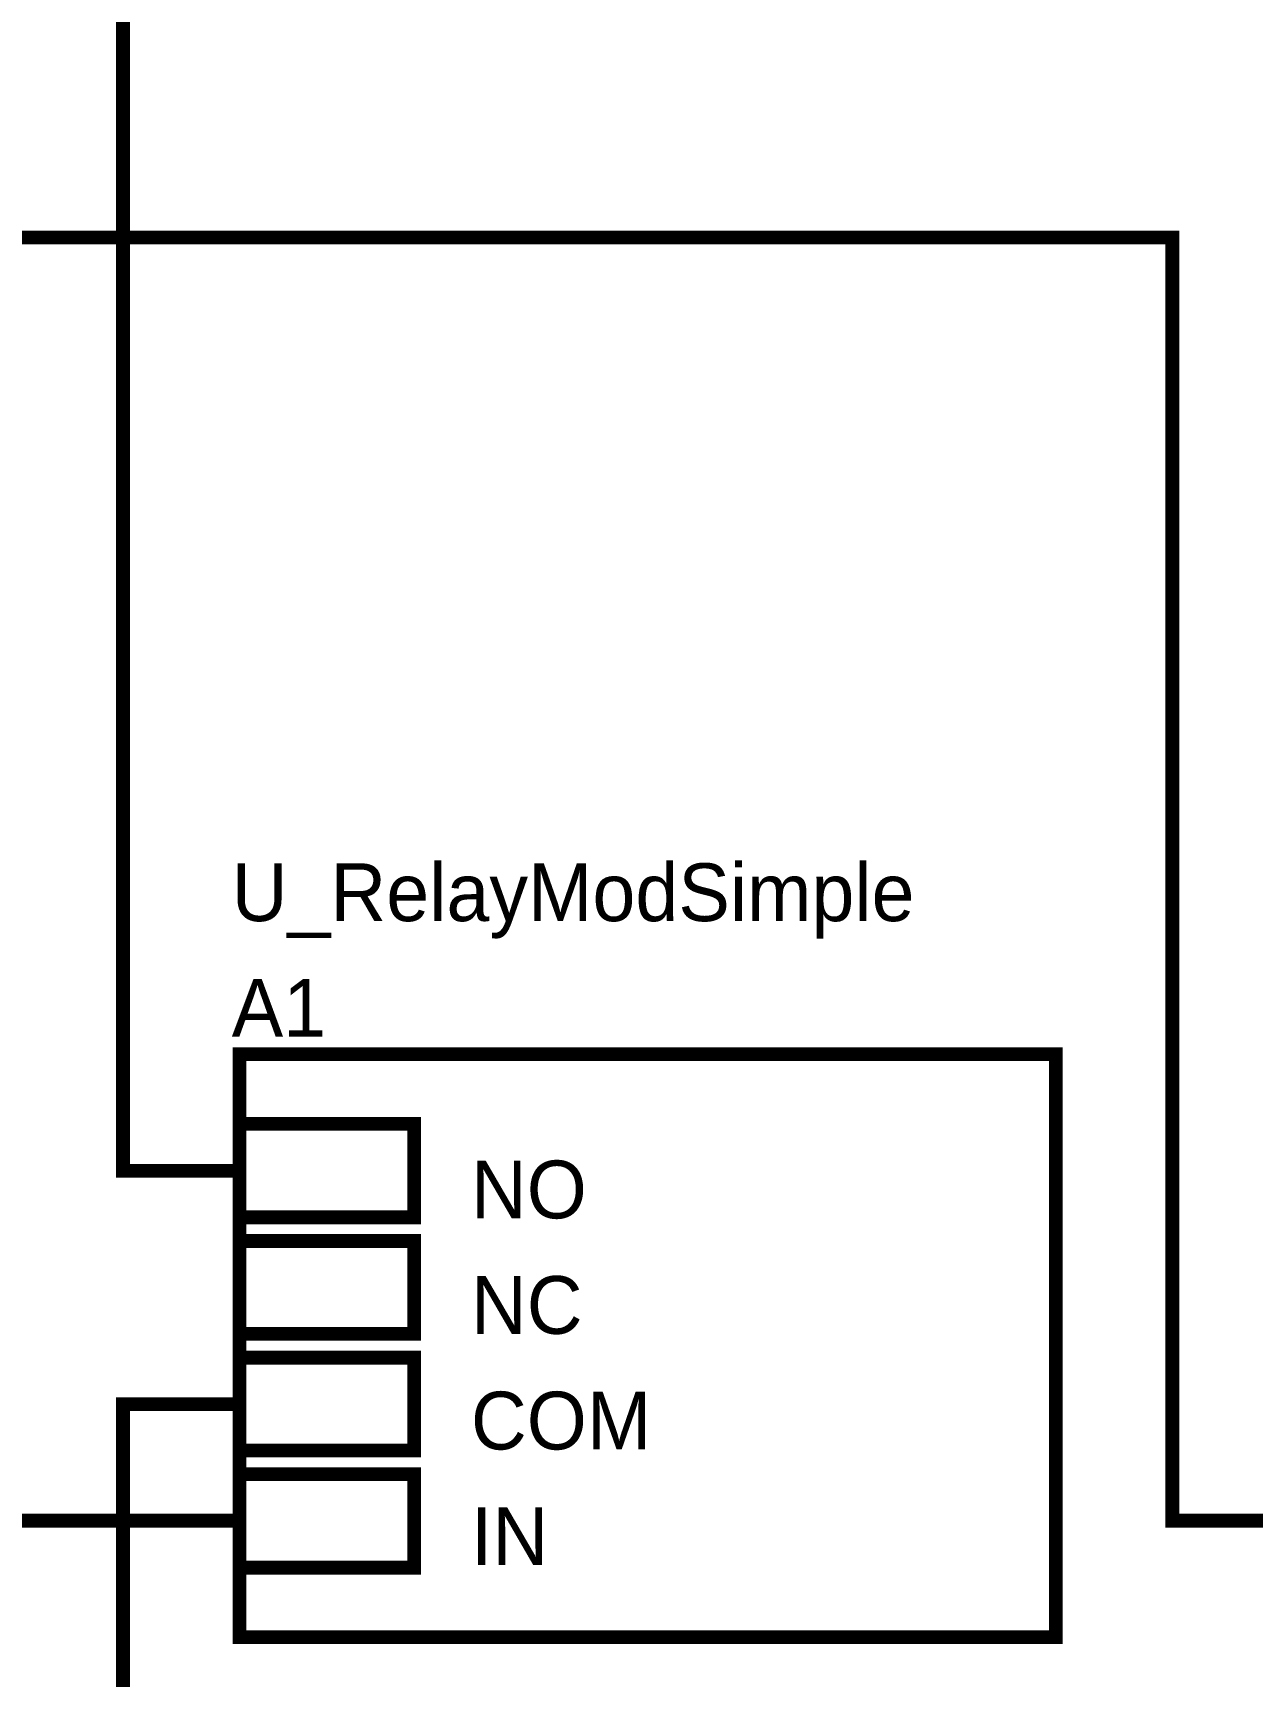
# Model space of a CAD drawing. Header units: inches. Extents: x 0 to 11.5, y 0 to 7.6.
# Drawn here: x 3.224 to 4.27, y 3.967 to 5.375 of the extents above; entities that cross this region are included whole.
import ezdxf

# ---------------------------------------------------------------- set-up
doc = ezdxf.new("R2010")
doc.units = ezdxf.units.IN
doc.header["$MEASUREMENT"] = 0
doc.layers.add('Sheet', color=255, linetype='Continuous')

msp = doc.modelspace()

# ---------------------------------------------------------------- linework, layer by layer
at = {"layer": 'Sheet'}
for points in [[(3.4015, 4.3997, 0.0118, 0.0118, 0), (3.3016, 4.3997, 0.0118, 0.0118, 0), (3.3016, 6.5996, 0.0118, 0.0118, 0), (5.3004, 6.5996, 0.0118, 0.0118, 0), (5.5002, 6.5996, 0.0118, 0.0118, 0)], [(3.4015, 4.0999, 0.0118, 0.0118, 0), (3.2017, 4.0999, 0.0118, 0.0118, 0), (3.2017, 6.0998, 0.0118, 0.0118, 0), (1.0025, 6.0998, 0.0118, 0.0118, 0), (1.0025, 5.4997, 0.0118, 0.0118, 0), (1.1029, 5.4997, 0.0118, 0.0118, 0)], [(3.1018, 5.1998, 0.0118, 0.0118, 0), (4.2011, 5.1998, 0.0118, 0.0118, 0), (4.2011, 4.0999, 0.0118, 0.0118, 0), (4.4009, 4.0999, 0.0118, 0.0118, 0)], [(3.4015, 4.1998, 0.0118, 0.0118, 0), (3.3016, 4.1998, 0.0118, 0.0118, 0), (3.3016, 2.9999, 0.0118, 0.0118, 0), (4.9008, 2.9999, 0.0118, 0.0118, 0)]]:
    msp.add_lwpolyline(points, format="xyseb", dxfattribs=at)
for points in [[(3.4015, 4.4997, 0.0118, 0.0118, 0), (4.1012, 4.4997, 0.0118, 0.0118, 0), (4.1012, 3.9999, 0.0118, 0.0118, 0), (3.4015, 3.9999, 0.0118, 0.0118, 0), (3.4015, 4.4997, 0.0118, 0.0118, 0)], [(3.4015, 4.4997, 0.0039, 0.0039, 0), (3.4015, 3.9999, 0.0039, 0.0039, 0), (4.1012, 3.9999, 0.0039, 0.0039, 0), (4.1012, 4.4997, 0.0039, 0.0039, 0), (3.4015, 4.4997, 0.0039, 0.0039, 0), (3.4015, 4.4997, 0.0039, 0.0039, 0)], [(3.5513, 4.44, 0.0118, 0.0118, 0), (3.5513, 4.3599, 0.0118, 0.0118, 0), (3.4015, 4.3599, 0.0118, 0.0118, 0), (3.4015, 4.44, 0.0118, 0.0118, 0), (3.5513, 4.44, 0.0118, 0.0118, 0)], [(3.4015, 4.44, 0.0039, 0.0039, 0), (3.4015, 4.3599, 0.0039, 0.0039, 0), (3.5513, 4.3599, 0.0039, 0.0039, 0), (3.5513, 4.44, 0.0039, 0.0039, 0), (3.4015, 4.44, 0.0039, 0.0039, 0), (3.4015, 4.44, 0.0039, 0.0039, 0)], [(3.5513, 4.3396, 0.0118, 0.0118, 0), (3.5513, 4.26, 0.0118, 0.0118, 0), (3.4015, 4.26, 0.0118, 0.0118, 0), (3.4015, 4.3396, 0.0118, 0.0118, 0), (3.5513, 4.3396, 0.0118, 0.0118, 0)], [(3.4015, 4.3396, 0.0039, 0.0039, 0), (3.4015, 4.26, 0.0039, 0.0039, 0), (3.5513, 4.26, 0.0039, 0.0039, 0), (3.5513, 4.3396, 0.0039, 0.0039, 0), (3.4015, 4.3396, 0.0039, 0.0039, 0), (3.4015, 4.3396, 0.0039, 0.0039, 0)], [(3.5513, 4.2396, 0.0118, 0.0118, 0), (3.5513, 4.16, 0.0118, 0.0118, 0), (3.4015, 4.16, 0.0118, 0.0118, 0), (3.4015, 4.2396, 0.0118, 0.0118, 0), (3.5513, 4.2396, 0.0118, 0.0118, 0)], [(3.4015, 4.2396, 0.0039, 0.0039, 0), (3.4015, 4.16, 0.0039, 0.0039, 0), (3.5513, 4.16, 0.0039, 0.0039, 0), (3.5513, 4.2396, 0.0039, 0.0039, 0), (3.4015, 4.2396, 0.0039, 0.0039, 0), (3.4015, 4.2396, 0.0039, 0.0039, 0)], [(3.5513, 4.1397, 0.0118, 0.0118, 0), (3.5513, 4.0596, 0.0118, 0.0118, 0), (3.4015, 4.0596, 0.0118, 0.0118, 0), (3.4015, 4.1397, 0.0118, 0.0118, 0), (3.5513, 4.1397, 0.0118, 0.0118, 0)], [(3.4015, 4.1397, 0.0039, 0.0039, 0), (3.4015, 4.0596, 0.0039, 0.0039, 0), (3.5513, 4.0596, 0.0039, 0.0039, 0), (3.5513, 4.1397, 0.0039, 0.0039, 0), (3.4015, 4.1397, 0.0039, 0.0039, 0), (3.4015, 4.1397, 0.0039, 0.0039, 0)]]:
    msp.add_lwpolyline(points, format="xyseb", close=True, dxfattribs=at)

# ---------------------------------------------------------------- texts
for s, height, p in [('U_RelayModSimple', 0.049534, (3.3948, 4.6138)), ('A1', 0.04953, (3.3948, 4.5147)), ('NO', 0.04953, (3.5999, 4.359)), ('NC', 0.04953, (3.5999, 4.26)), ('COM', 0.04953, (3.5999, 4.1609)), ('IN', 0.04953, (3.5999, 4.0618))]:
    msp.add_text(s, height=height, dxfattribs=at).set_placement(p)

doc.saveas('drawing.dxf')
